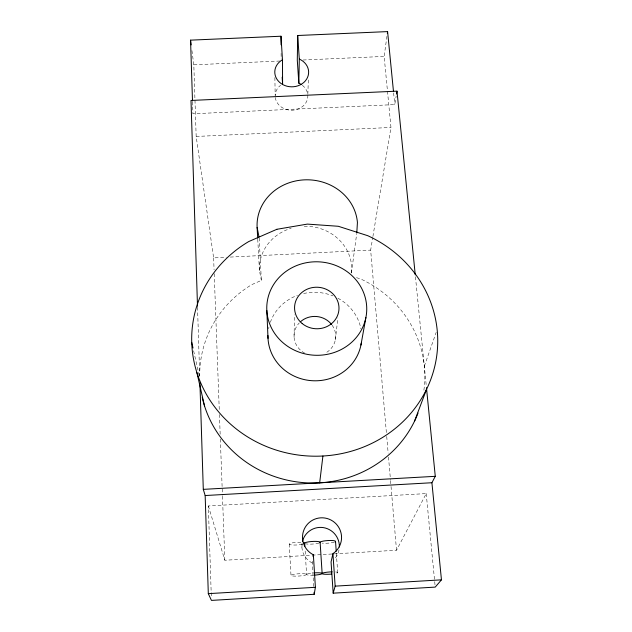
<?xml version="1.0" encoding="UTF-8"?>
<svg xmlns="http://www.w3.org/2000/svg" width="632" height="632" viewBox="0 0 632 632"><rect width="100%" height="100%" fill="white"/><g stroke="black" fill="none" stroke-linecap="round" stroke-linejoin="round"><path stroke-width="0.47" stroke-dasharray="3.16 2.37" d="M294.062 337.046L294.488 314.807M307.855 94.176L308.353 78.937M351.218 272.937L351.645 266.048A46.191 42.668 2.3 0 0 302.854 226.311M301.891 547.193L302.183 543.267M335.323 340L337.907 317.912M313.725 586.472L312.271 563.009L312.753 559.36M351.432 272.969L356.646 234.03M372.912 236.487L390.971 127.466L384.138 56.43L387.06 35.424M386.381 432.541L370.652 250.114L372.746 237.458M192.689 106.903L192.91 113.776L394.763 104.596L396.193 95.953M424.333 366.197L436.183 332.345M312.161 555.157L396.533 550.235L426.221 493.592L208.331 505.956L211.341 597.445M259.167 237.853L261.348 280.403L251.789 284.637A112.583 107.377 4.2 0 0 199.728 376.182M208.331 505.956L224.842 560.244L311.181 555.212M191.93 50.592L193.811 64.82L196.173 136.457L213.624 257.903L226.382 257.271M230.309 257.074L370.652 250.114M196.173 136.457L390.971 127.466M193.811 64.82L280.181 61.012M303.147 60.001L384.138 56.43M356.488 277.653L361.03 279.123A112.583 107.377 4.2 0 1 423.582 392.314M193.637 350.831L199.349 376.23M257.745 239.196L259.452 270.662L261.348 280.403M415.445 276.808L426.363 386.658M393.618 92.912L394.763 104.596M426.221 493.592L435.037 585.153M386.721 436.467L388.159 453.136M388.498 457.062L390.442 479.617M390.529 480.597L390.955 485.502M391.034 486.482L396.533 550.235M336.343 553.126L337.693 572.624M305.161 551.025L306.575 574.456A7.797 1.13 -3.6 0 0 313.512 575.175M289.251 544.113L290.989 575.373M213.624 257.903L214.066 269.722M214.208 273.664L219.257 409.568M219.438 414.489L220.165 434.192M220.347 439.114L222.432 495.251M222.472 496.231L224.842 560.244M192.531 101.997L192.657 105.923M197.532 307.215L199.712 376.143M274.88 77.578L275.173 95.645A16.345 14.283 1 0 1 280.561 85.281M281.114 53.357L281.153 59.068M306.575 574.456A7.805 1.13 -3.5 0 1 294.781 576.123A7.805 1.13 -3.5 0 1 294.994 574.148A7.805 1.13 -3.5 0 1 306.575 574.456A7.797 1.13 -3.6 0 1 314.531 572.853M334.36 542.153A7.726 1.311 -3.7 0 1 322.225 543.125M302.365 544.278A7.734 1.311 -3.5 0 1 291.937 544.95A7.734 1.311 -3.5 0 1 290.704 543.267A7.734 1.311 -3.5 0 1 300.911 542.296M259.452 270.662A46.191 42.668 2.3 0 1 291.162 228.302M307.824 95.132A16.345 14.283 1 0 1 292.964 110.165A16.345 14.283 1 0 1 275.276 97.526M302.357 85.296A16.345 14.283 1 0 1 307.721 94.2M332.163 325.251A20.848 19.655 4 0 1 326.468 352.506M304.758 353.193A20.848 19.655 4 0 1 299.292 322.897M268.624 328.782A46.902 44.224 4 0 1 269.003 326.902M270.346 322.281A46.902 44.224 4 0 1 297.475 295.342M303.66 293.517A46.902 44.224 4 0 1 332.914 295.879M337.915 298.225A46.902 44.224 4 0 1 360.935 328.758M312.271 563.009A18.865 18.715 59.3 0 1 302.072 543.259M339.021 549.927A18.865 18.715 59.3 0 1 334.755 558.672M335.632 571.944A7.797 1.13 -3.7 0 1 335.205 573.572M318.986 543.046A7.734 1.311 -3.6 0 1 305.667 543.812"/><path stroke-width="0.95" d="M393.428 90.969L387.59 31.6L297.696 35.503L297.293 60.261L298.841 83.195A16.345 14.283 1 0 1 301.03 84.364M298.841 83.195L299.299 59.06L297.696 35.503M319.666 482.824L322.913 456.004M313.117 556.618L313.361 554.793A19.616 19.466 49.9 0 1 306.299 525.658A19.616 19.466 49.9 0 1 336.129 523.92A19.616 19.466 49.9 0 1 332.938 553.648L331.065 561.911L333.175 593.164L435.227 587.104L441.452 579.844L431.917 482.737L435.274 476.323L426.458 387.637M356.89 232.228L356.78 233.058L357.428 222.496A50.26 45.796 2.3 0 0 304.245 179.867A50.26 45.796 2.3 0 0 257.113 227.394L257.698 238.209M387.329 33.512L387.59 31.6M396.517 94.034L396.991 91.158L190.998 100.449L197.5 306.236M199.925 383.032L203.291 489.366L205.163 495.535L208.307 593.646L211.444 600.4L314.207 594.293L315.392 587.31L313.361 554.793M360.935 345.064L365.904 317.509A50.007 46.744 3.8 0 0 300.097 264.318A50.007 46.744 3.8 0 0 284.266 343.808A50.007 46.744 3.8 0 0 365.904 317.509M333.175 593.164L335.15 586.141L332.938 553.648M414.521 421.188L426.647 389.115M208.307 593.646L315.392 587.31M335.15 586.141L441.452 579.844M203.291 489.366L435.274 476.323M205.163 495.535L431.917 482.737M192.499 101.017L190.548 40.148L280.995 36.229L282.472 59.803L282.591 83.922L282.172 77.23M196.876 372.564L204.539 405.997M191.733 342.37L192.997 348.011M257.113 227.394L258.986 236.905M190.548 40.148L191.172 44.896M396.991 91.158L415.248 274.841M335.537 541.427L336.208 551.183M320.124 542.327L322.138 573.54A7.797 1.13 -3.6 0 1 314.183 575.136M314.088 592.334L314.207 594.293M303.716 542.619A7.734 1.311 -3.5 0 1 304.695 543.22L304.869 546.143M266.822 310.43L268.015 338.404M280.995 36.229L281.058 44.793M331.658 574.069A7.797 1.13 -3.7 0 1 322.138 573.532A7.797 1.13 -3.6 0 0 314.531 572.853M322.138 573.532A7.797 1.13 -3.7 0 1 332.203 571.849M304.695 543.22A7.734 1.311 -3.6 0 1 313.575 541.395A7.734 1.311 -3.6 0 1 319.808 542.683M320.329 542.651A7.726 1.311 -3.7 0 1 328.087 540.542A7.726 1.311 -3.7 0 1 335.197 541.79M299.299 59.06A16.93 14.678 1.1 0 1 305.272 80.991A16.93 14.678 1.1 0 1 279.36 82.128A16.93 14.678 1.1 0 1 282.472 59.803M418.029 413.075A112.583 107.377 4.2 0 1 304.545 482.706A112.583 107.377 4.2 0 1 202.24 397.481M300.548 321.688A20.848 19.655 4 0 1 331.642 324.556M361.267 343.168A46.902 44.224 4 0 1 311.165 380.638A46.902 44.224 4 0 1 267.96 335.521M302.459 541.347A18.865 18.715 59.3 0 1 339.352 546.988M276.871 229.29L248.7 241.574A123.058 116.098 4 0 0 224.897 418.755A123.058 116.098 4 0 0 413.96 409.449A123.058 116.098 4 0 0 367.792 235.712L338.31 226.28L307.373 224.099L276.871 229.29M302.207 323.56A22.223 20.769 3.8 0 0 338.586 312.145A22.223 20.769 3.8 0 0 309.538 288.295A22.223 20.769 3.8 0 0 302.207 323.56"/></g></svg>
